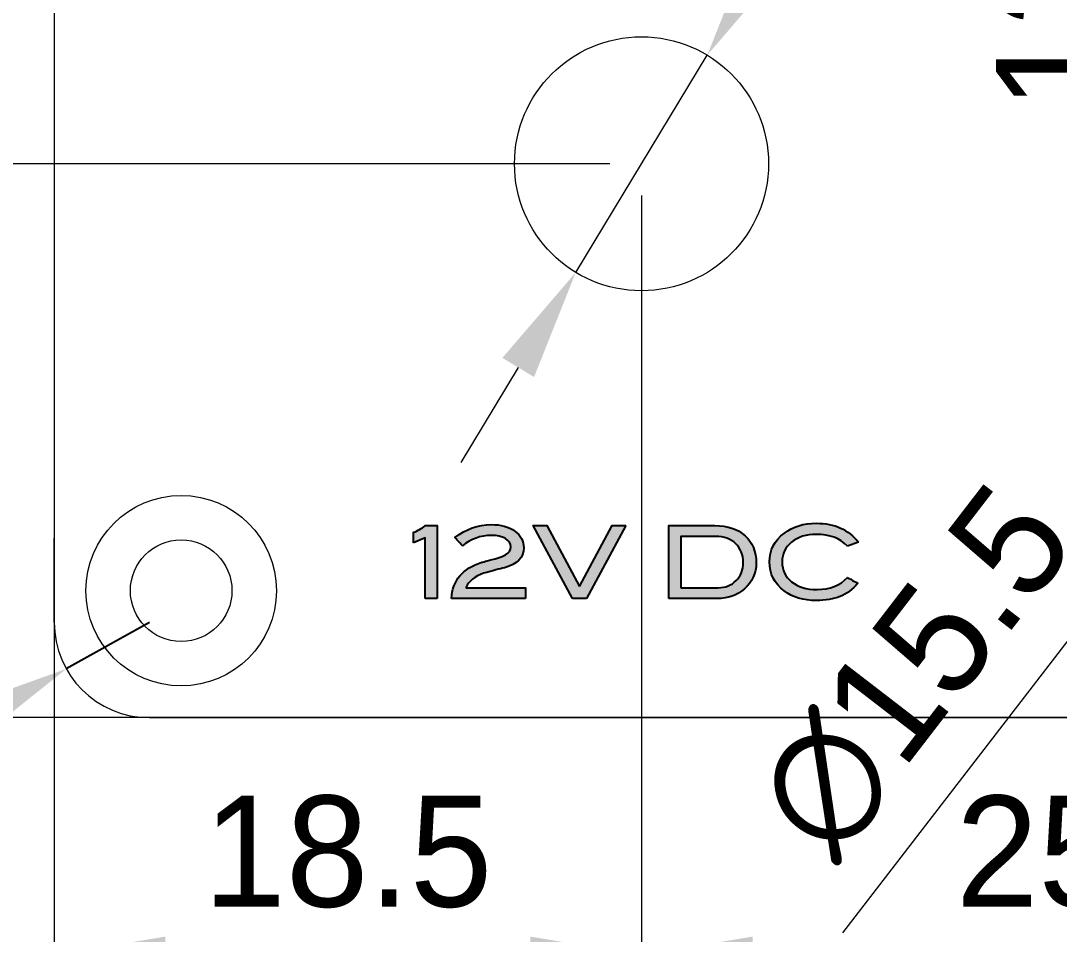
# Model space of a CAD drawing. Header units: millimetres. Extents: x 51 to 281, y -13 to 104.
# Drawn here: x 91.17 to 123.88, y 25.84 to 54.61 of the extents above; entities that cross this region are included whole.
import ezdxf

# ---------------------------------------------------------------- set-up
doc = ezdxf.new("R2010")
doc.units = ezdxf.units.MM
doc.header["$MEASUREMENT"] = 0
doc.layers.add('AM_5', color=3, linetype='Continuous', lineweight=15)
doc.layers.add('Labels', color=7, linetype='Continuous')
doc.styles.add('TH_GBDIM', font='romans.shx', dxfattribs={"width": 0.8, "bigfont": 'gbcbig.shx'})
doc.dimstyles.new('AM_GB$0', dxfattribs={"dimtxt": 3.5, "dimasz": 3.5, "dimexe": 1, "dimexo": 1, "dimgap": 1.5, "dimtad": 1, "dimdsep": 46, "dimtxsty": 'Standard', "dimcen": 0, "dimclrd": 256, "dimclre": 256, "dimclrt": 2, "dimadec": 0, "dimazin": 2, "dimtp": 0.1, "dimtm": 0.1, "dimtfac": 0.71, "dimtdec": 3, "dimtmove": 0, "dimatfit": 3, "dimfxl": 1, "dimlwd": -1, "dimlwe": -1, "dimarcsym": 0})
doc.dimstyles.new('AM_GB$3', dxfattribs={"dimtxt": 3.5, "dimasz": 3.5, "dimexe": 1, "dimexo": 1, "dimgap": 1.5, "dimtad": 1, "dimtoh": 1, "dimdsep": 46, "dimtxsty": 'Standard', "dimcen": 0, "dimclrd": 256, "dimclre": 256, "dimclrt": 2, "dimadec": 0, "dimazin": 2, "dimtp": 0.1, "dimtm": 0.1, "dimtfac": 0.71, "dimtdec": 3, "dimtofl": 0, "dimtmove": 0, "dimatfit": 0, "dimfxl": 1, "dimlwd": -1, "dimlwe": -1, "dimarcsym": 0})
doc.dimstyles.new('TH_GBDIM', dxfattribs={"dimtxt": 3.5, "dimasz": 2.5, "dimexe": 2, "dimexo": 0, "dimgap": 1.5, "dimtad": 1, "dimdec": 1, "dimzin": 0, "dimdsep": 46, "dimtxsty": 'TH_GBDIM', "dimcen": 2.5, "dimclrd": 5, "dimclre": 5, "dimadec": 0, "dimazin": 0, "dimtfac": 0.714286, "dimtdec": 1, "dimtmove": 0, "dimatfit": 3, "dimfxl": 1, "dimtzin": 0, "dimlwd": -1, "dimlwe": -1, "dimarcsym": 0})

# ---------------------------------------------------------------- blocks, each defined once
blk = doc.blocks.new('*D4')
at = {"layer": 'AM_5', "linetype": 'ByBlock', "transparency": 16777216}
for p, q in [((110.727, 49.108), (110.727, 24.177)), ((92.227, 41.103), (92.227, 24.177)), ((95.727, 25.177), (107.227, 25.177))]:
    blk.add_line(p, q, dxfattribs=at)
at = {"layer": 'AM_5', "transparency": 16777216}
for points in [[(95.727, 25.76), (95.727, 24.594), (92.227, 25.177)], [(107.227, 25.76), (107.227, 24.594), (110.727, 25.177)]]:
    blk.add_solid(points, dxfattribs=at)
at = {"layer": 'Defpoints', "color": 0, "transparency": 16777216}
for p in [(110.727, 50.108), (92.227, 42.103), (110.727, 25.177)]:
    blk.add_point(p, dxfattribs=at)
at = {"layer": 'AM_5', "color": 7, "transparency": 16777216, "insert": (101.477, 28.427), "char_height": 3.5, "attachment_point": 5}
blk.add_mtext('18.5', dxfattribs=at)
blk = doc.blocks.new('*D31')
at = {"layer": 'AM_5', "linetype": 'ByBlock', "transparency": 16777216}
for p, q in [((135.727, 62.358), (135.727, 24.177)), ((110.727, 49.108), (110.727, 24.177)), ((114.227, 25.177), (132.227, 25.177))]:
    blk.add_line(p, q, dxfattribs=at)
at = {"layer": 'AM_5', "transparency": 16777216}
for points in [[(114.227, 25.76), (114.227, 24.594), (110.727, 25.177)], [(132.227, 25.76), (132.227, 24.594), (135.727, 25.177)]]:
    blk.add_solid(points, dxfattribs=at)
at = {"layer": 'Defpoints', "color": 0, "transparency": 16777216}
for p in [(135.727, 63.358), (110.727, 50.108), (135.727, 25.177)]:
    blk.add_point(p, dxfattribs=at)
at = {"layer": 'AM_5', "color": 7, "transparency": 16777216, "insert": (123.227, 28.427), "char_height": 3.5, "attachment_point": 5}
blk.add_mtext('25', dxfattribs=at)
blk = doc.blocks.new('*D33')
at = {"layer": 'AM_5', "linetype": 'ByBlock', "transparency": 16777216}
for p, q in [((109.727, 50.108), (86.568, 50.108)), ((87.568, 46.608), (87.568, 36.158)), ((103.476, 32.658), (86.568, 32.658))]:
    blk.add_line(p, q, dxfattribs=at)
at = {"layer": 'AM_5', "transparency": 16777216}
for points in [[(86.985, 46.608), (88.151, 46.608), (87.568, 50.108)], [(86.985, 36.158), (88.151, 36.158), (87.568, 32.658)]]:
    blk.add_solid(points, dxfattribs=at)
at = {"layer": 'Defpoints', "color": 0, "transparency": 16777216}
for p in [(110.727, 50.108), (87.568, 32.658), (104.476, 32.658)]:
    blk.add_point(p, dxfattribs=at)
at = {"layer": 'AM_5', "color": 7, "transparency": 16777216, "insert": (84.318, 41.383), "char_height": 3.5, "attachment_point": 5, "rotation": 90}
blk.add_mtext('17.45', dxfattribs=at)
blk = doc.blocks.new('*D36')
at = {"layer": 'AM_5', "linetype": 'ByBlock', "transparency": 16777216}
for p, q in [((120.996, 67.075), (114.61, 56.524)), ((108.656, 46.685), (112.798, 53.53)), ((106.843, 43.691), (105.031, 40.697))]:
    blk.add_line(p, q, dxfattribs=at)
at = {"layer": 'AM_5', "transparency": 16777216}
for points in [[(114.111, 56.826), (115.109, 56.222), (112.798, 53.53)], [(106.344, 43.993), (107.342, 43.389), (108.656, 46.685)]]:
    blk.add_solid(points, dxfattribs=at)
at = {"layer": 'Defpoints', "color": 0, "transparency": 16777216}
for p in [(112.798, 53.53), (108.656, 46.685)]:
    blk.add_point(p, dxfattribs=at)
at = {"layer": 'AM_5', "color": 7, "transparency": 16777216, "insert": (115.929, 64.979), "char_height": 3.5, "attachment_point": 5, "rotation": 58.816}
blk.add_mtext('∅8', dxfattribs=at)
blk = doc.blocks.new('*D37')
at = {"layer": 'AM_5', "linetype": 'ByBlock', "transparency": 16777216}
for p, q in [((142.59, 59.021), (144.725, 61.795)), ((140.455, 56.248), (130.999, 43.967)), ((117.069, 25.875), (128.863, 41.194))]:
    blk.add_line(p, q, dxfattribs=at)
at = {"layer": 'AM_5', "transparency": 16777216}
for points in [[(142.128, 59.377), (143.052, 58.666), (140.455, 56.248)], [(128.401, 41.549), (129.326, 40.838), (130.999, 43.967)]]:
    blk.add_solid(points, dxfattribs=at)
at = {"layer": 'Defpoints', "color": 0, "transparency": 16777216}
for p in [(140.455, 56.248), (130.999, 43.967)]:
    blk.add_point(p, dxfattribs=at)
at = {"layer": 'AM_5', "color": 7, "transparency": 16777216, "insert": (119.323, 34.13), "char_height": 3.5, "attachment_point": 5, "rotation": 52.4059}
blk.add_mtext('∅15.5', dxfattribs=at)
blk = doc.blocks.new('*D17')
at = {"color": 5, "transparency": 16777216}
for p, q in [((95.227, 35.658), (92.608, 34.194)), ((78.176, 26.128), (90.426, 32.974))]:
    blk.add_line(p, q, dxfattribs=at)
blk.add_solid([(90.222, 33.338), (90.629, 32.61), (92.608, 34.194)], dxfattribs=at)
at = {"layer": 'Defpoints', "color": 0, "transparency": 16777216}
for p in [(95.227, 35.658), (92.608, 34.194)]:
    blk.add_point(p, dxfattribs=at)
at = {"color": 0, "lineweight": 20, "transparency": 16777216, "insert": (81.624, 31.778), "char_height": 3.5, "attachment_point": 5, "rotation": 29.2009, "style": 'TH_GBDIM'}
blk.add_mtext('R3.0', dxfattribs=at)
blk = doc.blocks.new('*D45')
at = {"layer": 'AM_5', "linetype": 'ByBlock', "transparency": 16777216}
for p, q in [((134.727, 62.608), (125.913, 62.608)), ((126.913, 59.108), (126.913, 53.608)), ((134.727, 50.108), (125.913, 50.108))]:
    blk.add_line(p, q, dxfattribs=at)
at = {"layer": 'AM_5', "transparency": 16777216}
for points in [[(126.33, 59.108), (127.496, 59.108), (126.913, 62.608)], [(126.33, 53.608), (127.496, 53.608), (126.913, 50.108)]]:
    blk.add_solid(points, dxfattribs=at)
at = {"layer": 'Defpoints', "color": 0, "transparency": 16777216}
for p in [(135.727, 62.608), (126.913, 50.108), (135.727, 50.108)]:
    blk.add_point(p, dxfattribs=at)
at = {"layer": 'AM_5', "color": 7, "transparency": 16777216, "insert": (123.663, 56.358), "char_height": 3.5, "attachment_point": 5, "rotation": 90}
blk.add_mtext('12.5', dxfattribs=at)

msp = doc.modelspace()

# ---------------------------------------------------------------- hatches: boundary and pattern name
h = msp.add_hatch(color=7)
h.dxf.hatch_style = 1
edge = h.paths.add_edge_path()
edge.add_spline(control_points=[(104.292, 36.41), (104.292, 36.41), (104.292, 38.709), (104.292, 38.709), (104.292, 38.709)], knot_values=[0.75, 0.75, 0.75, 0.75, 1, 1, 1, 1, 1], degree=3, periodic=0)
edge.add_spline(control_points=[(104.292, 38.709), (104.292, 38.709), (103.911, 38.709), (103.911, 38.709), (103.911, 38.709)], knot_values=[0.625, 0.625, 0.625, 0.625, 0.75, 0.75, 0.75, 0.75, 0.75], degree=3, periodic=0)
edge.add_spline(control_points=[(103.911, 38.709), (103.804, 38.614), (103.681, 38.544), (103.543, 38.499), (103.543, 38.499)], knot_values=[0.5, 0.5, 0.5, 0.5, 0.625, 0.625, 0.625, 0.625, 0.625], degree=3, periodic=0)
edge.add_spline(control_points=[(103.543, 38.499), (103.543, 38.499), (103.543, 38.169), (103.543, 38.169), (103.543, 38.169)], knot_values=[0.375, 0.375, 0.375, 0.375, 0.5, 0.5, 0.5, 0.5, 0.5], degree=3, periodic=0)
edge.add_spline(control_points=[(103.543, 38.169), (103.543, 38.169), (103.911, 38.328), (103.911, 38.328), (103.911, 38.328)], knot_values=[0.25, 0.25, 0.25, 0.25, 0.375, 0.375, 0.375, 0.375, 0.375], degree=3, periodic=0)
edge.add_spline(control_points=[(103.911, 38.328), (103.911, 38.328), (103.911, 36.41), (103.911, 36.41), (103.911, 36.41)], knot_values=[0.125, 0.125, 0.125, 0.125, 0.25, 0.25, 0.25, 0.25, 0.25], degree=3, periodic=0)
edge.add_spline(control_points=[(103.911, 36.41), (103.911, 36.41), (104.292, 36.41), (104.292, 36.41)], knot_values=[0, 0, 0, 0, 0.125, 0.125, 0.125, 0.125], degree=3, periodic=0)
edge = h.paths.add_edge_path()
edge.add_spline(control_points=[(105.089, 38.074), (105.358, 38.29), (105.657, 38.398), (105.987, 38.398), (105.987, 38.398)], knot_values=[0.388889, 0.388889, 0.388889, 0.388889, 0.444444, 0.444444, 0.444444, 0.444444, 0.444444], degree=3, periodic=0)
edge.add_spline(control_points=[(105.987, 38.398), (106.182, 38.398), (106.334, 38.364), (106.443, 38.298), (106.443, 38.298)], knot_values=[0.333333, 0.333333, 0.333333, 0.333333, 0.388889, 0.388889, 0.388889, 0.388889, 0.388889], degree=3, periodic=0)
edge.add_spline(control_points=[(106.443, 38.298), (106.552, 38.231), (106.606, 38.143), (106.606, 38.035), (106.606, 38.035)], knot_values=[0.277778, 0.277778, 0.277778, 0.277778, 0.333333, 0.333333, 0.333333, 0.333333, 0.333333], degree=3, periodic=0)
edge.add_spline(control_points=[(106.606, 38.035), (106.606, 37.932), (106.551, 37.848), (106.441, 37.787), (106.441, 37.787)], knot_values=[0.222222, 0.222222, 0.222222, 0.222222, 0.277778, 0.277778, 0.277778, 0.277778, 0.277778], degree=3, periodic=0)
edge.add_spline(control_points=[(106.441, 37.787), (106.369, 37.747), (106.26, 37.707), (106.114, 37.666), (106.114, 37.666)], knot_values=[0.166667, 0.166667, 0.166667, 0.166667, 0.222222, 0.222222, 0.222222, 0.222222, 0.222222], degree=3, periodic=0)
edge.add_spline(control_points=[(106.114, 37.666), (105.85, 37.594), (105.711, 37.556), (105.698, 37.552), (105.698, 37.552)], knot_values=[0.111111, 0.111111, 0.111111, 0.111111, 0.166667, 0.166667, 0.166667, 0.166667, 0.166667], degree=3, periodic=0)
edge.add_spline(control_points=[(105.698, 37.552), (105.087, 37.361), (104.768, 36.981), (104.743, 36.41), (104.743, 36.41)], knot_values=[0.055556, 0.055556, 0.055556, 0.055556, 0.111111, 0.111111, 0.111111, 0.111111, 0.111111], degree=3, periodic=0)
edge.add_spline(control_points=[(104.743, 36.41), (104.743, 36.41), (107.076, 36.41), (107.076, 36.41)], knot_values=[0, 0, 0, 0, 0.055556, 0.055556, 0.055556, 0.055556], degree=3, periodic=0)
edge.add_spline(control_points=[(107.076, 36.41), (107.076, 36.41), (107.076, 36.753), (107.076, 36.753), (107.076, 36.753)], knot_values=[0.888889, 0.888889, 0.888889, 0.888889, 1, 1, 1, 1, 1], degree=3, periodic=0)
edge.add_spline(control_points=[(107.076, 36.753), (107.076, 36.753), (105.193, 36.753), (105.193, 36.753), (105.193, 36.753)], knot_values=[0.833333, 0.833333, 0.833333, 0.833333, 0.888889, 0.888889, 0.888889, 0.888889, 0.888889], degree=3, periodic=0)
edge.add_spline(control_points=[(105.193, 36.753), (105.289, 36.959), (105.474, 37.11), (105.749, 37.206), (105.749, 37.206)], knot_values=[0.777778, 0.777778, 0.777778, 0.777778, 0.833333, 0.833333, 0.833333, 0.833333, 0.833333], degree=3, periodic=0)
edge.add_spline(control_points=[(105.749, 37.206), (106.041, 37.288), (106.262, 37.347), (106.413, 37.381), (106.413, 37.381)], knot_values=[0.722222, 0.722222, 0.722222, 0.722222, 0.777778, 0.777778, 0.777778, 0.777778, 0.777778], degree=3, periodic=0)
edge.add_spline(control_points=[(106.413, 37.381), (106.817, 37.495), (107.019, 37.705), (107.019, 38.008), (107.019, 38.008), (107.019, 38.22), (106.924, 38.396), (106.733, 38.534)], knot_values=[0.611112, 0.611112, 0.611112, 0.611112, 0.666667, 0.666667, 0.666667, 0.666667, 0.722222, 0.722222, 0.722222, 0.722222], degree=3, periodic=0)
edge.add_spline(control_points=[(106.733, 38.534), (106.733, 38.534), (106.733, 38.534), (106.733, 38.534), (106.733, 38.534), (106.543, 38.672), (106.296, 38.741), (105.993, 38.741)], knot_values=[0.555556, 0.555556, 0.555556, 0.555556, 0.555557, 0.555557, 0.555557, 0.555557, 0.611112, 0.611112, 0.611112, 0.611112], degree=3, periodic=0)
edge.add_spline(control_points=[(105.993, 38.741), (105.993, 38.741), (105.993, 38.741), (105.993, 38.741), (105.993, 38.741), (105.581, 38.741), (105.199, 38.604), (104.847, 38.329), (104.847, 38.329)], knot_values=[0.5, 0.5, 0.5, 0.5, 0.500001, 0.500001, 0.500001, 0.500001, 0.555556, 0.555556, 0.555556, 0.555556, 0.555556], degree=3, periodic=0)
edge.add_spline(control_points=[(104.847, 38.329), (104.847, 38.329), (105.089, 38.074), (105.089, 38.074), (105.089, 38.074)], knot_values=[0.444444, 0.444444, 0.444444, 0.444444, 0.5, 0.5, 0.5, 0.5, 0.5], degree=3, periodic=0)
edge = h.paths.add_edge_path()
edge.add_spline(control_points=[(108.775, 36.793), (108.775, 36.793), (107.743, 38.709), (107.743, 38.709), (107.743, 38.709)], knot_values=[0.5, 0.5, 0.5, 0.5, 0.625, 0.625, 0.625, 0.625, 0.625], degree=3, periodic=0)
edge.add_spline(control_points=[(107.743, 38.709), (107.743, 38.709), (107.317, 38.709), (107.317, 38.709), (107.317, 38.709)], knot_values=[0.375, 0.375, 0.375, 0.375, 0.5, 0.5, 0.5, 0.5, 0.5], degree=3, periodic=0)
edge.add_spline(control_points=[(107.317, 38.709), (107.317, 38.709), (108.556, 36.41), (108.556, 36.41), (108.556, 36.41)], knot_values=[0.25, 0.25, 0.25, 0.25, 0.375, 0.375, 0.375, 0.375, 0.375], degree=3, periodic=0)
edge.add_spline(control_points=[(108.556, 36.41), (108.556, 36.41), (108.994, 36.41), (108.994, 36.41), (108.994, 36.41)], knot_values=[0.125, 0.125, 0.125, 0.125, 0.25, 0.25, 0.25, 0.25, 0.25], degree=3, periodic=0)
edge.add_spline(control_points=[(108.994, 36.41), (108.994, 36.41), (110.232, 38.709), (110.232, 38.709)], knot_values=[0, 0, 0, 0, 0.125, 0.125, 0.125, 0.125], degree=3, periodic=0)
edge.add_spline(control_points=[(110.232, 38.709), (110.232, 38.709), (109.807, 38.709), (109.807, 38.709), (109.807, 38.709)], knot_values=[0.75, 0.75, 0.75, 0.75, 1, 1, 1, 1, 1], degree=3, periodic=0)
edge.add_spline(control_points=[(109.807, 38.709), (109.807, 38.709), (108.775, 36.793), (108.775, 36.793), (108.775, 36.793)], knot_values=[0.625, 0.625, 0.625, 0.625, 0.75, 0.75, 0.75, 0.75, 0.75], degree=3, periodic=0)
edge = h.paths.add_edge_path()
edge.add_spline(control_points=[(114.34, 37.534), (114.34, 37.892), (114.223, 38.177), (113.989, 38.39), (113.989, 38.39)], knot_values=[0.125, 0.125, 0.125, 0.125, 0.25, 0.25, 0.25, 0.25, 0.25], degree=3, periodic=0)
edge.add_spline(control_points=[(113.989, 38.39), (113.756, 38.603), (113.439, 38.709), (113.039, 38.709)], knot_values=[0, 0, 0, 0, 0.125, 0.125, 0.125, 0.125], degree=3, periodic=0)
edge.add_spline(control_points=[(113.039, 38.709), (113.039, 38.709), (111.585, 38.709), (111.585, 38.709), (111.585, 38.709)], knot_values=[0.75, 0.75, 0.75, 0.75, 1, 1, 1, 1, 1], degree=3, periodic=0)
edge.add_spline(control_points=[(111.585, 38.709), (111.585, 38.709), (111.585, 36.41), (111.585, 36.41), (111.585, 36.41)], knot_values=[0.625, 0.625, 0.625, 0.625, 0.75, 0.75, 0.75, 0.75, 0.75], degree=3, periodic=0)
edge.add_spline(control_points=[(111.585, 36.41), (111.585, 36.41), (113.112, 36.41), (113.112, 36.41), (113.112, 36.41)], knot_values=[0.5, 0.5, 0.5, 0.5, 0.625, 0.625, 0.625, 0.625, 0.625], degree=3, periodic=0)
edge.add_spline(control_points=[(113.112, 36.41), (113.452, 36.41), (113.738, 36.512), (113.969, 36.715), (113.969, 36.715)], knot_values=[0.375, 0.375, 0.375, 0.375, 0.5, 0.5, 0.5, 0.5, 0.5], degree=3, periodic=0)
edge.add_spline(control_points=[(113.969, 36.715), (114.217, 36.933), (114.34, 37.206), (114.34, 37.534), (114.34, 37.534)], knot_values=[0.25, 0.25, 0.25, 0.25, 0.375, 0.375, 0.375, 0.375, 0.375], degree=3, periodic=0)
edge = h.paths.add_edge_path(flags=16)
edge.add_spline(control_points=[(111.966, 36.753), (111.966, 36.753), (111.966, 38.366), (111.966, 38.366), (111.966, 38.366)], knot_values=[0.625, 0.625, 0.625, 0.625, 0.75, 0.75, 0.75, 0.75, 0.75], degree=3, periodic=0)
edge.add_spline(control_points=[(111.966, 38.366), (111.966, 38.366), (113.07, 38.366), (113.07, 38.366), (113.07, 38.366)], knot_values=[0.5, 0.5, 0.5, 0.5, 0.625, 0.625, 0.625, 0.625, 0.625], degree=3, periodic=0)
edge.add_spline(control_points=[(113.07, 38.366), (113.326, 38.366), (113.533, 38.29), (113.691, 38.14), (113.691, 38.14)], knot_values=[0.375, 0.375, 0.375, 0.375, 0.5, 0.5, 0.5, 0.5, 0.5], degree=3, periodic=0)
edge.add_spline(control_points=[(113.691, 38.14), (113.849, 37.989), (113.928, 37.79), (113.928, 37.544), (113.928, 37.544)], knot_values=[0.25, 0.25, 0.25, 0.25, 0.375, 0.375, 0.375, 0.375, 0.375], degree=3, periodic=0)
edge.add_spline(control_points=[(113.928, 37.544), (113.928, 37.312), (113.854, 37.122), (113.707, 36.975), (113.707, 36.975)], knot_values=[0.125, 0.125, 0.125, 0.125, 0.25, 0.25, 0.25, 0.25, 0.25], degree=3, periodic=0)
edge.add_spline(control_points=[(113.707, 36.975), (113.56, 36.827), (113.372, 36.753), (113.143, 36.753)], knot_values=[0, 0, 0, 0, 0.125, 0.125, 0.125, 0.125], degree=3, periodic=0)
edge.add_spline(control_points=[(113.143, 36.753), (113.143, 36.753), (111.966, 36.753), (111.966, 36.753), (111.966, 36.753)], knot_values=[0.75, 0.75, 0.75, 0.75, 1, 1, 1, 1, 1], degree=3, periodic=0)
edge = h.paths.add_edge_path()
edge.add_spline(control_points=[(117.557, 38.185), (117.25, 38.583), (116.808, 38.782), (116.233, 38.782), (116.233, 38.782), (115.833, 38.782), (115.497, 38.679), (115.226, 38.474), (115.226, 38.474)], knot_values=[0.8125, 0.8125, 0.8125, 0.8125, 0.9375, 0.9375, 0.9375, 0.9375, 1, 1, 1, 1, 1], degree=3, periodic=0)
edge.add_spline(control_points=[(115.226, 38.474), (114.915, 38.239), (114.759, 37.936), (114.759, 37.566), (114.759, 37.566), (114.759, 37.189), (114.913, 36.884), (115.22, 36.652), (115.22, 36.652)], knot_values=[0.6875, 0.6875, 0.6875, 0.6875, 0.75, 0.75, 0.75, 0.75, 0.8125, 0.8125, 0.8125, 0.8125, 0.8125], degree=3, periodic=0)
edge.add_spline(control_points=[(115.22, 36.652), (115.489, 36.448), (115.826, 36.347), (116.233, 36.347), (116.233, 36.347), (116.523, 36.347), (116.772, 36.39), (116.98, 36.475)], knot_values=[0.562501, 0.562501, 0.562501, 0.562501, 0.625001, 0.625001, 0.625001, 0.625001, 0.6875, 0.6875, 0.6875, 0.6875], degree=3, periodic=0)
edge.add_spline(control_points=[(116.98, 36.475), (116.98, 36.475), (116.98, 36.475), (116.98, 36.475), (116.98, 36.475), (117.189, 36.561), (117.376, 36.7), (117.541, 36.893), (117.541, 36.893)], knot_values=[0.5, 0.5, 0.5, 0.5, 0.500001, 0.500001, 0.500001, 0.500001, 0.562501, 0.562501, 0.562501, 0.562501, 0.562501], degree=3, periodic=0)
edge.add_spline(control_points=[(117.541, 36.893), (117.541, 36.893), (117.214, 37.074), (117.214, 37.074), (117.214, 37.074)], knot_values=[0.4375, 0.4375, 0.4375, 0.4375, 0.5, 0.5, 0.5, 0.5, 0.5], degree=3, periodic=0)
edge.add_spline(control_points=[(117.214, 37.074), (116.981, 36.822), (116.661, 36.696), (116.255, 36.696), (116.255, 36.696)], knot_values=[0.375, 0.375, 0.375, 0.375, 0.4375, 0.4375, 0.4375, 0.4375, 0.4375], degree=3, periodic=0)
edge.add_spline(control_points=[(116.255, 36.696), (115.918, 36.696), (115.651, 36.776), (115.453, 36.936), (115.453, 36.936)], knot_values=[0.3125, 0.3125, 0.3125, 0.3125, 0.375, 0.375, 0.375, 0.375, 0.375], degree=3, periodic=0)
edge.add_spline(control_points=[(115.453, 36.936), (115.255, 37.095), (115.156, 37.306), (115.156, 37.566), (115.156, 37.566)], knot_values=[0.25, 0.25, 0.25, 0.25, 0.3125, 0.3125, 0.3125, 0.3125, 0.3125], degree=3, periodic=0)
edge.add_spline(control_points=[(115.156, 37.566), (115.156, 37.818), (115.256, 38.025), (115.456, 38.188), (115.456, 38.188)], knot_values=[0.1875, 0.1875, 0.1875, 0.1875, 0.25, 0.25, 0.25, 0.25, 0.25], degree=3, periodic=0)
edge.add_spline(control_points=[(115.456, 38.188), (115.656, 38.351), (115.915, 38.433), (116.233, 38.433), (116.233, 38.433)], knot_values=[0.125, 0.125, 0.125, 0.125, 0.1875, 0.1875, 0.1875, 0.1875, 0.1875], degree=3, periodic=0)
edge.add_spline(control_points=[(116.233, 38.433), (116.652, 38.433), (116.978, 38.309), (117.21, 38.061), (117.21, 38.061)], knot_values=[0.0625, 0.0625, 0.0625, 0.0625, 0.125, 0.125, 0.125, 0.125, 0.125], degree=3, periodic=0)
edge.add_spline(control_points=[(117.21, 38.061), (117.21, 38.061), (117.557, 38.185), (117.557, 38.185)], knot_values=[0, 0, 0, 0, 0.0625, 0.0625, 0.0625, 0.0625], degree=3, periodic=0)

# ---------------------------------------------------------------- linework, layer by layer
at = {"lineweight": 20}
for p, q in [((92.227, 69.658), (92.227, 35.658)), ((92.227, 67.008), (92.227, 38.308)), ((92.227, 35.658), (92.227, 38.308)), ((219.227, 32.658), (95.227, 32.658)), ((95.227, 32.658), (218.227, 32.658))]:
    msp.add_line(p, q, dxfattribs=at)
for centre, radius in [((110.727, 50.108), 4), ((96.227, 36.658), 3), ((96.227, 36.658), 1.6)]:
    msp.add_circle(centre, radius, dxfattribs=at)
msp.add_arc((95.227, 35.658), 3, 180, 270, dxfattribs=at)
msp.add_arc((95.227, 35.658), 3, 180, 270, dxfattribs=at)
at = {"layer": 'Labels', "color": 7}
for points, knots in [([(103.543, 38.499), (103.543, 38.499), (103.681, 38.544), (103.804, 38.614), (103.911, 38.709)], [0.5, 0.5, 0.5, 0.5, 0.5, 0.625, 0.625, 0.625, 0.625]), ([(103.911, 38.709), (103.911, 38.709), (103.911, 38.709), (104.292, 38.709), (104.292, 38.709)], [0.625, 0.625, 0.625, 0.625, 0.625, 0.75, 0.75, 0.75, 0.75]), ([(104.292, 38.709), (104.292, 38.709), (104.292, 38.709), (104.292, 36.41), (104.292, 36.41)], [0.75, 0.75, 0.75, 0.75, 0.75, 1, 1, 1, 1]), ([(104.847, 38.329), (104.847, 38.329), (105.199, 38.604), (105.581, 38.741), (105.993, 38.741), (105.993, 38.741), (106.296, 38.741), (106.543, 38.672), (106.733, 38.534), (106.733, 38.534), (106.924, 38.396), (107.019, 38.22), (107.019, 38.008), (107.019, 38.008), (107.019, 37.705), (106.817, 37.495), (106.413, 37.381)], [0.5, 0.5, 0.5, 0.5, 0.5, 0.5555556, 0.5555556, 0.5555556, 0.5555556, 0.6111111, 0.6111111, 0.6111111, 0.6111111, 0.6666667, 0.6666667, 0.6666667, 0.6666667, 0.7222222, 0.7222222, 0.7222222, 0.7222222]), ([(108.556, 36.41), (108.556, 36.41), (108.556, 36.41), (107.317, 38.709), (107.317, 38.709)], [0.25, 0.25, 0.25, 0.25, 0.25, 0.375, 0.375, 0.375, 0.375]), ([(107.317, 38.709), (107.317, 38.709), (107.317, 38.709), (107.743, 38.709), (107.743, 38.709)], [0.375, 0.375, 0.375, 0.375, 0.375, 0.5, 0.5, 0.5, 0.5]), ([(107.743, 38.709), (107.743, 38.709), (107.743, 38.709), (108.775, 36.793), (108.775, 36.793)], [0.5, 0.5, 0.5, 0.5, 0.5, 0.625, 0.625, 0.625, 0.625]), ([(108.775, 36.793), (108.775, 36.793), (108.775, 36.793), (109.807, 38.709), (109.807, 38.709)], [0.625, 0.625, 0.625, 0.625, 0.625, 0.75, 0.75, 0.75, 0.75]), ([(109.807, 38.709), (109.807, 38.709), (109.807, 38.709), (110.232, 38.709), (110.232, 38.709)], [0.75, 0.75, 0.75, 0.75, 0.75, 1, 1, 1, 1]), ([(111.585, 36.41), (111.585, 36.41), (111.585, 36.41), (111.585, 38.709), (111.585, 38.709)], [0.625, 0.625, 0.625, 0.625, 0.625, 0.75, 0.75, 0.75, 0.75]), ([(111.585, 38.709), (111.585, 38.709), (111.585, 38.709), (113.039, 38.709), (113.039, 38.709)], [0.75, 0.75, 0.75, 0.75, 0.75, 1, 1, 1, 1]), ([(115.226, 38.474), (115.226, 38.474), (115.497, 38.679), (115.833, 38.782), (116.233, 38.782), (116.233, 38.782), (116.808, 38.782), (117.25, 38.583), (117.557, 38.185)], [0.8125, 0.8125, 0.8125, 0.8125, 0.8125, 0.875, 0.875, 0.875, 0.875, 1, 1, 1, 1]), ([(103.543, 38.169), (103.543, 38.169), (103.543, 38.169), (103.543, 38.499), (103.543, 38.499)], [0.375, 0.375, 0.375, 0.375, 0.375, 0.5, 0.5, 0.5, 0.5]), ([(103.911, 38.328), (103.911, 38.328), (103.911, 38.328), (103.543, 38.169), (103.543, 38.169)], [0.25, 0.25, 0.25, 0.25, 0.25, 0.375, 0.375, 0.375, 0.375]), ([(103.911, 36.41), (103.911, 36.41), (103.911, 36.41), (103.911, 38.328), (103.911, 38.328)], [0.125, 0.125, 0.125, 0.125, 0.125, 0.25, 0.25, 0.25, 0.25]), ([(105.089, 38.074), (105.089, 38.074), (105.089, 38.074), (104.847, 38.329), (104.847, 38.329)], [0.44444444, 0.44444444, 0.44444444, 0.44444444, 0.44444445, 0.5, 0.5, 0.5, 0.5]), ([(105.987, 38.398), (105.987, 38.398), (105.657, 38.398), (105.358, 38.29), (105.089, 38.074)], [0.38888889, 0.38888889, 0.38888889, 0.38888889, 0.3888889, 0.44444444, 0.44444444, 0.44444444, 0.44444444]), ([(106.443, 38.298), (106.443, 38.298), (106.334, 38.364), (106.182, 38.398), (105.987, 38.398)], [0.33333333, 0.33333333, 0.33333333, 0.33333333, 0.33333334, 0.38888889, 0.38888889, 0.38888889, 0.38888889]), ([(106.606, 38.035), (106.606, 38.035), (106.606, 38.143), (106.552, 38.231), (106.443, 38.298)], [0.27777778, 0.27777778, 0.27777778, 0.27777778, 0.27777779, 0.33333333, 0.33333333, 0.33333333, 0.33333333]), ([(113.07, 38.366), (113.07, 38.366), (113.07, 38.366), (111.966, 38.366), (111.966, 38.366)], [0.5, 0.5, 0.5, 0.5, 0.5, 0.625, 0.625, 0.625, 0.625]), ([(111.966, 38.366), (111.966, 38.366), (111.966, 38.366), (111.966, 36.753), (111.966, 36.753)], [0.625, 0.625, 0.625, 0.625, 0.625, 0.75, 0.75, 0.75, 0.75]), ([(113.691, 38.14), (113.691, 38.14), (113.533, 38.29), (113.326, 38.366), (113.07, 38.366)], [0.375, 0.375, 0.375, 0.375, 0.375, 0.5, 0.5, 0.5, 0.5]), ([(113.989, 38.39), (113.989, 38.39), (114.223, 38.177), (114.34, 37.892), (114.34, 37.534)], [0.125, 0.125, 0.125, 0.125, 0.125, 0.25, 0.25, 0.25, 0.25]), ([(115.22, 36.652), (115.22, 36.652), (114.913, 36.884), (114.759, 37.189), (114.759, 37.566), (114.759, 37.566), (114.759, 37.936), (114.915, 38.239), (115.226, 38.474)], [0.6875, 0.6875, 0.6875, 0.6875, 0.6875, 0.75, 0.75, 0.75, 0.75, 0.8125, 0.8125, 0.8125, 0.8125]), ([(116.233, 38.433), (116.233, 38.433), (115.915, 38.433), (115.656, 38.351), (115.456, 38.188)], [0.125, 0.125, 0.125, 0.125, 0.12500001, 0.1875, 0.1875, 0.1875, 0.1875]), ([(117.21, 38.061), (117.21, 38.061), (116.978, 38.309), (116.652, 38.433), (116.233, 38.433)], [0.0625, 0.0625, 0.0625, 0.0625, 0.06250001, 0.125, 0.125, 0.125, 0.125]), ([(106.441, 37.787), (106.441, 37.787), (106.551, 37.848), (106.606, 37.932), (106.606, 38.035)], [0.22222222, 0.22222222, 0.22222222, 0.22222222, 0.22222223, 0.27777778, 0.27777778, 0.27777778, 0.27777778]), ([(113.928, 37.544), (113.928, 37.544), (113.928, 37.79), (113.849, 37.989), (113.691, 38.14)], [0.25, 0.25, 0.25, 0.25, 0.25, 0.375, 0.375, 0.375, 0.375]), ([(115.456, 38.188), (115.456, 38.188), (115.256, 38.025), (115.156, 37.818), (115.156, 37.566)], [0.1875, 0.1875, 0.1875, 0.1875, 0.18750001, 0.25, 0.25, 0.25, 0.25]), ([(105.698, 37.552), (105.698, 37.552), (105.711, 37.556), (105.85, 37.594), (106.114, 37.666)], [0.11111111, 0.11111111, 0.11111111, 0.11111111, 0.11111112, 0.16666667, 0.16666667, 0.16666667, 0.16666667]), ([(106.114, 37.666), (106.114, 37.666), (106.26, 37.707), (106.369, 37.747), (106.441, 37.787)], [0.16666667, 0.16666667, 0.16666667, 0.16666667, 0.16666668, 0.22222222, 0.22222222, 0.22222222, 0.22222222]), ([(104.743, 36.41), (104.743, 36.41), (104.768, 36.981), (105.087, 37.361), (105.698, 37.552)], [0.05555556, 0.05555556, 0.05555556, 0.05555556, 0.05555557, 0.11111111, 0.11111111, 0.11111111, 0.11111111]), ([(106.413, 37.381), (106.413, 37.381), (106.262, 37.347), (106.041, 37.288), (105.749, 37.206)], [0.72222222, 0.72222222, 0.72222222, 0.72222222, 0.72222223, 0.77777778, 0.77777778, 0.77777778, 0.77777778]), ([(113.707, 36.975), (113.707, 36.975), (113.854, 37.122), (113.928, 37.312), (113.928, 37.544)], [0.125, 0.125, 0.125, 0.125, 0.125, 0.25, 0.25, 0.25, 0.25]), ([(114.34, 37.534), (114.34, 37.534), (114.34, 37.206), (114.217, 36.933), (113.969, 36.715)], [0.25, 0.25, 0.25, 0.25, 0.25, 0.375, 0.375, 0.375, 0.375]), ([(115.156, 37.566), (115.156, 37.566), (115.156, 37.306), (115.255, 37.095), (115.453, 36.936)], [0.25, 0.25, 0.25, 0.25, 0.25000001, 0.3125, 0.3125, 0.3125, 0.3125]), ([(105.749, 37.206), (105.749, 37.206), (105.474, 37.11), (105.289, 36.959), (105.193, 36.753)], [0.77777778, 0.77777778, 0.77777778, 0.77777778, 0.77777779, 0.83333333, 0.83333333, 0.83333333, 0.83333333]), ([(116.255, 36.696), (116.255, 36.696), (116.661, 36.696), (116.981, 36.822), (117.214, 37.074)], [0.375, 0.375, 0.375, 0.375, 0.37500001, 0.4375, 0.4375, 0.4375, 0.4375]), ([(117.214, 37.074), (117.214, 37.074), (117.214, 37.074), (117.541, 36.893), (117.541, 36.893)], [0.4375, 0.4375, 0.4375, 0.4375, 0.43750001, 0.5, 0.5, 0.5, 0.5]), ([(105.193, 36.753), (105.193, 36.753), (105.193, 36.753), (107.076, 36.753), (107.076, 36.753)], [0.83333333, 0.83333333, 0.83333333, 0.83333333, 0.83333334, 0.88888889, 0.88888889, 0.88888889, 0.88888889]), ([(107.076, 36.753), (107.076, 36.753), (107.076, 36.753), (107.076, 36.41), (107.076, 36.41)], [0.8888889, 0.8888889, 0.8888889, 0.8888889, 0.8888889, 1, 1, 1, 1]), ([(111.966, 36.753), (111.966, 36.753), (111.966, 36.753), (113.143, 36.753), (113.143, 36.753)], [0.75, 0.75, 0.75, 0.75, 0.75, 1, 1, 1, 1]), ([(113.969, 36.715), (113.969, 36.715), (113.738, 36.512), (113.452, 36.41), (113.112, 36.41)], [0.375, 0.375, 0.375, 0.375, 0.375, 0.5, 0.5, 0.5, 0.5]), ([(117.541, 36.893), (117.541, 36.893), (117.376, 36.7), (117.189, 36.561), (116.98, 36.475), (116.98, 36.475), (116.772, 36.39), (116.523, 36.347), (116.233, 36.347), (116.233, 36.347), (115.826, 36.347), (115.489, 36.448), (115.22, 36.652)], [0.5, 0.5, 0.5, 0.5, 0.5, 0.5625, 0.5625, 0.5625, 0.5625, 0.625, 0.625, 0.625, 0.625, 0.6875, 0.6875, 0.6875, 0.6875]), ([(115.453, 36.936), (115.453, 36.936), (115.651, 36.776), (115.918, 36.696), (116.255, 36.696)], [0.3125, 0.3125, 0.3125, 0.3125, 0.31250001, 0.375, 0.375, 0.375, 0.375]), ([(108.994, 36.41), (108.994, 36.41), (108.994, 36.41), (108.556, 36.41), (108.556, 36.41)], [0.125, 0.125, 0.125, 0.125, 0.125, 0.25, 0.25, 0.25, 0.25]), ([(113.112, 36.41), (113.112, 36.41), (113.112, 36.41), (111.585, 36.41), (111.585, 36.41)], [0.5, 0.5, 0.5, 0.5, 0.5, 0.625, 0.625, 0.625, 0.625])]:
    msp.add_open_spline(points, degree=3, knots=knots, dxfattribs=at)
for points in [[(110.232, 38.709), (110.232, 38.709), (108.994, 36.41), (108.994, 36.41)], [(113.039, 38.709), (113.439, 38.709), (113.756, 38.603), (113.989, 38.39)], [(117.557, 38.185), (117.557, 38.185), (117.21, 38.061), (117.21, 38.061)], [(113.143, 36.753), (113.372, 36.753), (113.56, 36.827), (113.707, 36.975)], [(104.292, 36.41), (104.292, 36.41), (103.911, 36.41), (103.911, 36.41)], [(107.076, 36.41), (107.076, 36.41), (104.743, 36.41), (104.743, 36.41)]]:
    msp.add_open_spline(points, degree=3, dxfattribs=at)

# ---------------------------------------------------------------- dimensions: what is measured, and where the dimension line sits
at = {"lineweight": 20}
dim = msp.add_radius_dim(center=(95.227, 35.658), mpoint=(92.608, 34.194), dimstyle='TH_GBDIM', dxfattribs=at)
dim.commit()
dim.dimension.update_dxf_attribs({"geometry": '*D17', "text_midpoint": (81.624, 31.778)})
at = {"layer": 'AM_5'}
for p1, p2, picture, middle in [((108.656, 46.685), (112.798, 53.53), '*D36', (115.929, 64.979)), ((140.455, 56.248), (130.999, 43.967), '*D37', (119.323, 34.13))]:
    dim = msp.add_diameter_dim_2p(p1=p1, p2=p2, dimstyle='AM_GB$3', override={"dimtoh": 0, "dimclrt": 7, "dimtofl": 1, "dimatfit": 3}, dxfattribs=at)
    dim.commit()
    dim.dimension.update_dxf_attribs({"geometry": picture, "text_midpoint": middle})
for base, p1, p2, picture, middle in [((135.727, 25.177), (110.727, 50.108), (135.727, 63.358), '*D31', (123.227, 28.427)), ((110.727, 25.177), (92.227, 42.103), (110.727, 50.108), '*D4', (101.477, 28.427))]:
    dim = msp.add_linear_dim(base=base, p1=p1, p2=p2, dimstyle='AM_GB$0', override={"dimclrt": 7}, dxfattribs=at)
    dim.commit()
    dim.dimension.update_dxf_attribs({"geometry": picture, "text_midpoint": middle})
for base, p1, p2, picture, middle in [((126.913, 50.108), (135.727, 62.608), (135.727, 50.108), '*D45', (123.663, 56.358)), ((87.568, 32.658), (110.727, 50.108), (104.476, 32.658), '*D33', (84.318, 41.383))]:
    dim = msp.add_linear_dim(base=base, p1=p1, p2=p2, angle=90, dimstyle='AM_GB$0', override={"dimclrt": 7}, dxfattribs=at)
    dim.commit()
    dim.dimension.update_dxf_attribs({"geometry": picture, "text_midpoint": middle})

doc.saveas('drawing.dxf')
